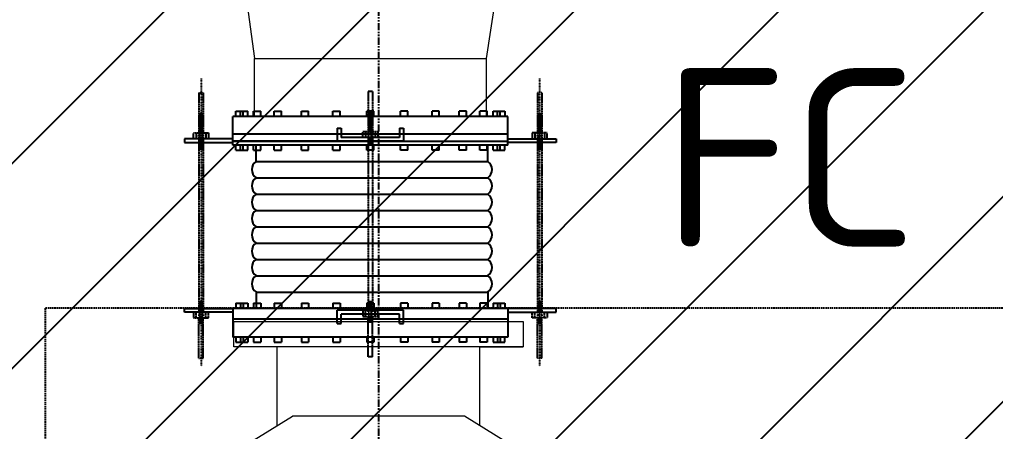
# Model space of a CAD drawing. Header units: inches. Extents: x 0 to 235202, y 0 to 184293.
# Drawn here: x 182721 to 184406, y 130288 to 130999 of the extents above; entities that cross this region are included whole.
import ezdxf
from ezdxf.enums import TextEntityAlignment as Align

# ---------------------------------------------------------------- set-up
doc = ezdxf.new("R2010")
doc.units = ezdxf.units.IN
doc.header["$MEASUREMENT"] = 0
for name, pattern in [('CENTER', [2, 1.25, -0.25, 0.25, -0.25]), ('HIDDEN', [0.375, 0.25, -0.125]), ('PHANTOM2', [1.25, 0.625, -0.125, 0.125, -0.125, 0.125, -0.125])]:
    doc.linetypes.add(name, pattern=pattern)
for name, color, linetype in [('1', 1, 'CENTER'), ('GRID_TXT45', 4, 'Continuous'), ('M-HVAC-EQPM-NEW', 5, 'Continuous'), ('M-X-BKGD', 8, 'Continuous'), ('text', 3, 'Continuous'), ('WINDOW ELEV', 3, 'Continuous')]:
    doc.layers.add(name, color=color, linetype=linetype)
doc.layers.add('DIM', color=251, linetype='Continuous', lineweight=0)
doc.styles.add('ISO', font='isocpeur.ttf')
doc.styles.add('SIMPLEX', font='simplex.shx')

# ---------------------------------------------------------------- blocks, each defined once
blk = doc.blocks.new('FLOOR PLAN REV 2')
at = {"color": 8, "linetype": 'PHANTOM2', "ltscale": 20}
blk.add_line((108866.6, 246069.6), (108866.6, 225555.2), dxfattribs=at)
at = {"layer": 'DIM', "color": 8, "linetype": 'HIDDEN', "lineweight": 25, "ltscale": 10}
for p, q in [((108291.8, 228978.5), (108291.8, 230328.2)), ((108291.8, 230328.2), (111291.8, 230328.2))]:
    blk.add_line(p, q, dxfattribs=at)
at = {"layer": 'DIM', "color": 8, "linetype": 'Continuous'}
for p, q in [((108616.6, 230260.4), (108616.6, 230304.3)), ((108616.6, 230304.3), (109116.6, 230304.3)), ((109116.6, 230304.3), (109116.6, 230260.4)), ((109116.6, 230260.4), (108616.6, 230260.4)), ((108691.6, 230124.8), (108691.6, 230260.4)), ((109041.6, 230124.8), (109041.6, 230260.4)), ((109041.6, 230260.4), (109116.6, 230260.4)), ((108558.9, 230042.9), (108718.1, 230141.1)), ((109015.1, 230141.1), (108718.1, 230141.1)), ((109015.1, 230141.1), (108718.1, 230141.1)), ((109174.2, 230042.9), (109015.1, 230141.1))]:
    blk.add_line(p, q, dxfattribs=at)
at = {"layer": 'GRID_TXT45', "color": 8, "style": 'SIMPLEX'}
for p in [(53803.1, 233267.6), (53803.1, 227018.5), (53803.1, 220768)]:
    blk.add_attdef('GRD_TXT', text='', height=450, rotation=180, dxfattribs=at).set_placement(p, align=Align.MIDDLE_CENTER)
blk = doc.blocks.new('PLAN REV 1')
at = {"color": 8}
for p, q in [((224944.4, 207906.6), (224469.7, 207906.6)), ((224469.7, 207856.9), (224469.7, 207906.6)), ((224475, 207906.6), (224475, 207915.6)), ((224475, 207915.6), (224495.3, 207915.6)), ((224482.7, 207906.6), (224482.7, 207915.6)), ((224487.6, 207906.6), (224487.6, 207915.6)), ((224495.3, 207906.6), (224495.3, 207915.6)), ((224505.3, 207915.6), (224517.8, 207915.6)), ((224505.3, 207906.6), (224505.3, 207915.6)), ((224517.8, 207906.6), (224517.8, 207915.6)), ((224541.1, 207915.6), (224553.7, 207915.6)), ((224541.1, 207906.6), (224541.1, 207915.6)), ((224553.7, 207906.6), (224553.7, 207915.6)), ((224587.9, 207915.6), (224600.4, 207915.6)), ((224587.9, 207906.6), (224587.9, 207915.6)), ((224600.4, 207906.6), (224600.4, 207915.6)), ((224642.3, 207915.6), (224654.9, 207915.6)), ((224642.3, 207906.6), (224642.3, 207915.6)), ((224654.9, 207906.6), (224654.9, 207915.6)), ((224700.7, 207906.6), (224700.7, 207915.6)), ((224713.3, 207915.6), (224700.7, 207915.6)), ((224713.3, 207906.6), (224713.3, 207915.6)), ((224759.2, 207906.6), (224759.2, 207915.6)), ((224771.7, 207915.6), (224759.2, 207915.6)), ((224771.7, 207906.6), (224771.7, 207915.6)), ((224813.6, 207906.6), (224813.6, 207915.6)), ((224826.1, 207915.6), (224813.6, 207915.6)), ((224826.1, 207906.6), (224826.1, 207915.6)), ((224860.3, 207906.6), (224860.3, 207915.6)), ((224872.9, 207915.6), (224860.3, 207915.6)), ((224872.9, 207906.6), (224872.9, 207915.6)), ((224896.2, 207906.6), (224896.2, 207915.6)), ((224908.8, 207915.6), (224896.2, 207915.6)), ((224908.8, 207906.6), (224908.8, 207915.6)), ((224918.8, 207906.6), (224918.8, 207915.6)), ((224918.8, 207915.6), (224939, 207915.6)), ((224926.4, 207906.6), (224926.4, 207915.6)), ((224931.3, 207906.6), (224931.3, 207915.6)), ((224939, 207915.6), (224939, 207906.6)), ((224944.4, 207856.9), (224944.4, 207906.6)), ((224649.9, 207886.3), (224649.9, 207863.5)), ((224649.9, 207886.3), (224656.7, 207886.3)), ((224656.7, 207886.3), (224656.7, 207870.3)), ((224757.3, 207886.3), (224757.3, 207870.3)), ((224757.3, 207886.3), (224764.2, 207886.3)), ((224764.2, 207886.3), (224764.2, 207863.5)), ((224469.7, 207868), (224386.2, 207868)), ((224386.2, 207868), (224386.2, 207861.2)), ((224944.4, 207875.6), (224469.7, 207875.6)), ((224469.7, 207868), (224469.7, 207868)), ((224469.7, 207868), (224469.7, 207868)), ((224469.7, 207861.2), (224469.7, 207868)), ((224757.3, 207870.3), (224656.7, 207870.3)), ((224944.4, 207868), (224944.4, 207868)), ((224944.4, 207868), (224944.4, 207868)), ((224944.4, 207868), (225027.8, 207868)), ((224944.4, 207861.2), (224944.4, 207868)), ((225027.8, 207868), (225027.8, 207861.2)), ((224386.2, 207861.2), (224469.7, 207861.2)), ((224649.9, 207863.5), (224469.7, 207863.5)), ((224469.7, 207863.5), (224944.4, 207863.5)), ((224944.4, 207856.9), (224469.7, 207856.9)), ((224475, 207848), (224475, 207856.9)), ((224482.7, 207848), (224482.7, 207856.9)), ((224487.6, 207848), (224487.6, 207856.9)), ((224495.3, 207848), (224495.3, 207856.9)), ((224505.3, 207848), (224505.3, 207856.9)), ((224517.8, 207848), (224517.8, 207856.9)), ((224541.1, 207848), (224541.1, 207856.9)), ((224553.7, 207848), (224553.7, 207856.9)), ((224587.9, 207848), (224587.9, 207856.9)), ((224600.4, 207848), (224600.4, 207856.9)), ((224642.3, 207848), (224642.3, 207856.9)), ((224764.2, 207863.5), (224649.9, 207863.5)), ((224654.9, 207848), (224654.9, 207856.9)), ((224700.7, 207848), (224700.7, 207856.9)), ((224713.3, 207848), (224713.3, 207856.9)), ((224759.2, 207848), (224759.2, 207856.9)), ((224771.7, 207848), (224771.7, 207856.9)), ((224813.6, 207848), (224813.6, 207856.9)), ((224826.1, 207848), (224826.1, 207856.9)), ((224860.3, 207848), (224860.3, 207856.9)), ((224872.9, 207848), (224872.9, 207856.9)), ((224896.2, 207848), (224896.2, 207856.9)), ((224908.8, 207848), (224908.8, 207856.9)), ((224918.8, 207848), (224918.8, 207856.9)), ((224926.4, 207848), (224926.4, 207856.9)), ((224931.3, 207848), (224931.3, 207856.9)), ((224939, 207848), (224939, 207856.9)), ((225027.8, 207861.2), (224944.4, 207861.2)), ((224475, 207848), (224495.3, 207848)), ((224505.3, 207848), (224517.8, 207848)), ((224541.1, 207848), (224553.7, 207848)), ((224587.9, 207848), (224600.4, 207848)), ((224642.3, 207848), (224654.9, 207848)), ((224713.3, 207848), (224700.7, 207848)), ((224771.7, 207848), (224759.2, 207848)), ((224826.1, 207848), (224813.6, 207848)), ((224872.9, 207848), (224860.3, 207848)), ((224908.8, 207848), (224896.2, 207848)), ((224918.8, 207848), (224939, 207848)), ((224509.8, 207828.8), (224909.8, 207828.8)), ((224509.8, 207800.6), (224909.8, 207800.6)), ((224509.8, 207772.4), (224909.8, 207772.4)), ((224509.8, 207744.3), (224909.8, 207744.3)), ((224509.8, 207716.1), (224909.8, 207716.1)), ((224509.8, 207687.9), (224909.8, 207687.9)), ((224509.8, 207659.8), (224909.8, 207659.8)), ((224509.8, 207631.6), (224909.8, 207631.6)), ((224509.8, 207603.4), (224909.8, 207603.4)), ((224475, 207584.2), (224475, 207575.2)), ((224475, 207584.2), (224495.3, 207584.2)), ((224482.7, 207584.2), (224482.7, 207575.2)), ((224487.6, 207584.2), (224487.6, 207575.2)), ((224495.3, 207584.2), (224495.3, 207575.2)), ((224505.3, 207584.2), (224517.8, 207584.2)), ((224505.3, 207584.2), (224505.3, 207575.2)), ((224517.8, 207584.2), (224517.8, 207575.2)), ((224541.1, 207584.2), (224553.7, 207584.2)), ((224541.1, 207584.2), (224541.1, 207575.2)), ((224553.7, 207584.2), (224553.7, 207575.2)), ((224587.9, 207584.2), (224600.4, 207584.2)), ((224587.9, 207584.2), (224587.9, 207575.2)), ((224600.4, 207584.2), (224600.4, 207575.2)), ((224642.3, 207584.2), (224654.9, 207584.2)), ((224642.3, 207584.2), (224642.3, 207575.2)), ((224654.9, 207584.2), (224654.9, 207575.2)), ((224700.7, 207584.2), (224700.7, 207575.2)), ((224713.3, 207584.2), (224700.7, 207584.2)), ((224713.3, 207584.2), (224713.3, 207575.2)), ((224759.2, 207584.2), (224759.2, 207575.2)), ((224771.7, 207584.2), (224759.2, 207584.2)), ((224771.7, 207584.2), (224771.7, 207575.2)), ((224813.6, 207584.2), (224813.6, 207575.2)), ((224826.1, 207584.2), (224813.6, 207584.2)), ((224826.1, 207584.2), (224826.1, 207575.2)), ((224860.3, 207584.2), (224860.3, 207575.2)), ((224872.9, 207584.2), (224860.3, 207584.2)), ((224872.9, 207584.2), (224872.9, 207575.2)), ((224896.2, 207584.2), (224896.2, 207575.2)), ((224908.8, 207584.2), (224896.2, 207584.2)), ((224908.8, 207584.2), (224908.8, 207575.2)), ((224918.8, 207584.2), (224918.8, 207575.2)), ((224918.8, 207584.2), (224939, 207584.2)), ((224926.4, 207584.2), (224926.4, 207575.2)), ((224931.3, 207584.2), (224931.3, 207575.2)), ((224939, 207584.2), (224939, 207575.2)), ((224386.2, 207568.4), (224386.2, 207575.2)), ((224386.2, 207575.2), (224469.7, 207575.2)), ((224469.7, 207568.4), (224386.2, 207568.4)), ((224469.7, 207575.2), (224469.7, 207568.4)), ((224469.7, 207575.2), (224469.7, 207525.5)), ((224944.4, 207575.2), (224469.7, 207575.2)), ((224469.7, 207568.4), (224469.7, 207568.4)), ((224469.7, 207568.4), (224469.7, 207568.4)), ((224649.9, 207549.3), (224649.9, 207572.2)), ((224764.2, 207572.2), (224649.9, 207572.2)), ((224656.7, 207549.3), (224656.7, 207565.3)), ((224757.3, 207565.3), (224656.7, 207565.3)), ((224757.3, 207549.3), (224757.3, 207565.3)), ((224764.2, 207549.3), (224764.2, 207572.2)), ((224944.4, 207575.2), (224944.4, 207525.5)), ((225027.8, 207575.2), (224944.4, 207575.2)), ((224944.4, 207575.2), (224944.4, 207568.4)), ((224944.4, 207568.4), (224944.4, 207568.4)), ((224944.4, 207568.4), (224944.4, 207568.4)), ((224944.4, 207568.4), (225027.8, 207568.4)), ((225027.8, 207568.4), (225027.8, 207575.2)), ((224944.4, 207556.6), (224469.7, 207556.6)), ((224649.9, 207549.3), (224656.7, 207549.3)), ((224757.3, 207549.3), (224764.2, 207549.3)), ((224944.4, 207525.5), (224469.7, 207525.5)), ((224475, 207525.5), (224475, 207516.6)), ((224475, 207516.6), (224495.3, 207516.6)), ((224482.7, 207525.5), (224482.7, 207516.6)), ((224487.6, 207525.5), (224487.6, 207516.6)), ((224495.3, 207525.5), (224495.3, 207516.6)), ((224505.3, 207525.5), (224505.3, 207516.6)), ((224505.3, 207516.6), (224517.8, 207516.6)), ((224517.8, 207525.5), (224517.8, 207516.6)), ((224541.1, 207525.5), (224541.1, 207516.6)), ((224541.1, 207516.6), (224553.7, 207516.6)), ((224553.7, 207525.5), (224553.7, 207516.6)), ((224587.9, 207525.5), (224587.9, 207516.6)), ((224587.9, 207516.6), (224600.4, 207516.6)), ((224600.4, 207525.5), (224600.4, 207516.6)), ((224642.3, 207525.5), (224642.3, 207516.6)), ((224642.3, 207516.6), (224654.9, 207516.6)), ((224654.9, 207525.5), (224654.9, 207516.6)), ((224700.7, 207525.5), (224700.7, 207516.6)), ((224713.3, 207516.6), (224700.7, 207516.6)), ((224713.3, 207525.5), (224713.3, 207516.6)), ((224759.2, 207525.5), (224759.2, 207516.6)), ((224771.7, 207516.6), (224759.2, 207516.6)), ((224771.7, 207525.5), (224771.7, 207516.6)), ((224813.6, 207525.5), (224813.6, 207516.6)), ((224826.1, 207516.6), (224813.6, 207516.6)), ((224826.1, 207525.5), (224826.1, 207516.6)), ((224860.3, 207525.5), (224860.3, 207516.6)), ((224872.9, 207516.6), (224860.3, 207516.6)), ((224872.9, 207525.5), (224872.9, 207516.6)), ((224896.2, 207525.5), (224896.2, 207516.6)), ((224908.8, 207516.6), (224896.2, 207516.6)), ((224908.8, 207525.5), (224908.8, 207516.6)), ((224918.8, 207525.5), (224918.8, 207516.6)), ((224918.8, 207516.6), (224939, 207516.6)), ((224926.4, 207525.5), (224926.4, 207516.6)), ((224931.3, 207525.5), (224931.3, 207516.6)), ((224939, 207516.6), (224939, 207525.5))]:
    blk.add_line(p, q, dxfattribs=at)
for points in [[(224509.8, 207828.8), (224509.8, 207856.9)], [(224909.8, 207828.8), (224909.8, 207856.9)], [(224509.8, 207603.4), (224509.8, 207575.2)], [(224909.8, 207603.4), (224909.8, 207575.2)]]:
    blk.add_lwpolyline(points, dxfattribs=at)
for centre, start, end in [((224519.2, 207814.7), 123.6891, 236.3109), ((224900.4, 207814.7), 303.6891, 56.3109), ((224519.2, 207786.5), 123.6891, 236.3109), ((224900.4, 207786.5), 303.6891, 56.3109), ((224519.2, 207758.3), 123.6891, 236.3109), ((224900.4, 207758.3), 303.6891, 56.3109), ((224519.2, 207730.2), 123.6891, 236.3109), ((224900.4, 207730.2), 303.6891, 56.3109), ((224519.2, 207702), 123.6891, 236.3109), ((224900.4, 207702), 303.6891, 56.3109), ((224519.2, 207673.8), 123.6891, 236.3109), ((224900.4, 207673.8), 303.6891, 56.3109), ((224519.2, 207645.7), 123.6891, 236.3109), ((224900.4, 207645.7), 303.6891, 56.3109), ((224519.2, 207617.5), 123.6891, 236.3109), ((224900.4, 207617.5), 303.6891, 56.3109)]:
    blk.add_arc(centre, 16.9, start, end, dxfattribs=at)
at = {"layer": '1', "color": 8, "linetype": 'CENTER', "ltscale": 0.09}
for p, q in [((224414.8, 207972.1), (224414.8, 207475.1)), ((224999.2, 207972.1), (224999.2, 207475.1))]:
    blk.add_line(p, q, dxfattribs=at)
at = {"layer": '1', "color": 8}
for p, q in [((224411, 207946.9), (224411, 207568.4)), ((224411, 207946.9), (224411, 207877.9)), ((224411, 207946.9), (224418.6, 207946.9)), ((224418.6, 207946.9), (224418.6, 207568.4)), ((224418.6, 207946.9), (224418.6, 207877.9)), ((224703.2, 207949.2), (224703.2, 207570.7)), ((224703.2, 207949.2), (224703.2, 207880.2)), ((224710.8, 207949.2), (224703.2, 207949.2)), ((224710.8, 207949.2), (224703.2, 207949.2)), ((224710.8, 207949.2), (224710.8, 207570.7)), ((224710.8, 207949.2), (224710.8, 207880.2)), ((224995.4, 207946.9), (224995.4, 207568.4)), ((225003, 207946.9), (224995.4, 207946.9)), ((224995.5, 207946.9), (224995.5, 207877.9)), ((225003, 207946.9), (225003, 207568.4)), ((225003, 207946.9), (225003, 207877.9)), ((224418.6, 207910.7), (224411, 207910.7)), ((224418.6, 207910.7), (224411, 207910.7)), ((224418.6, 207908.3), (224411, 207908.3)), ((224418.6, 207908.3), (224411, 207908.3)), ((224418.6, 207908.3), (224411, 207908.3)), ((224418.6, 207908.3), (224411, 207908.3)), ((224418.6, 207906), (224411, 207906)), ((224418.6, 207906), (224411, 207906)), ((224418.6, 207903.8), (224411, 207903.8)), ((224418.6, 207903.8), (224411, 207903.8)), ((224418.6, 207901.5), (224411, 207901.5)), ((224418.6, 207901.5), (224411, 207901.5)), ((224418.6, 207901.5), (224411, 207901.5)), ((224418.6, 207901.5), (224411, 207901.5)), ((224418.6, 207899.2), (224411, 207899.2)), ((224418.6, 207899.2), (224411, 207899.2)), ((224710.8, 207913), (224703.2, 207913)), ((224710.8, 207913), (224703.2, 207913)), ((224710.8, 207910.6), (224703.2, 207910.6)), ((224710.8, 207910.6), (224703.2, 207910.6)), ((224710.8, 207910.6), (224703.2, 207910.6)), ((224710.8, 207910.6), (224703.2, 207910.6)), ((224710.8, 207908.3), (224703.2, 207908.3)), ((224710.8, 207908.3), (224703.2, 207908.3)), ((224710.8, 207906.1), (224703.2, 207906.1)), ((224710.8, 207906.1), (224703.2, 207906.1)), ((224710.8, 207903.8), (224703.2, 207903.8)), ((224710.8, 207903.8), (224703.2, 207903.8)), ((224710.8, 207903.8), (224703.2, 207903.8)), ((224710.8, 207903.8), (224703.2, 207903.8)), ((224710.8, 207901.4), (224703.2, 207901.4)), ((224710.8, 207901.4), (224703.2, 207901.4)), ((224710.8, 207899.1), (224703.2, 207899.1)), ((224710.8, 207899.1), (224703.2, 207899.1)), ((224995.5, 207910.7), (225003, 207910.7)), ((224995.5, 207910.7), (225003, 207910.7)), ((224995.5, 207908.3), (225003, 207908.3)), ((224995.5, 207908.3), (225003, 207908.3)), ((224995.5, 207908.3), (225003, 207908.3)), ((224995.5, 207908.3), (225003, 207908.3)), ((224995.5, 207906), (225003, 207906)), ((224995.5, 207906), (225003, 207906)), ((224995.5, 207903.8), (225003, 207903.8)), ((224995.5, 207903.8), (225003, 207903.8)), ((224995.5, 207901.5), (225003, 207901.5)), ((224995.5, 207901.5), (225003, 207901.5)), ((224995.5, 207901.5), (225003, 207901.5)), ((224995.5, 207901.5), (225003, 207901.5)), ((224995.5, 207899.2), (225003, 207899.2)), ((224995.5, 207899.2), (225003, 207899.2)), ((224418.6, 207896.8), (224411, 207896.8)), ((224418.6, 207896.8), (224411, 207896.8)), ((224418.6, 207894.5), (224411, 207894.5)), ((224418.6, 207894.5), (224411, 207894.5)), ((224418.6, 207892.1), (224411, 207892.1)), ((224418.6, 207892.1), (224411, 207892.1)), ((224418.6, 207889.8), (224411, 207889.8)), ((224418.6, 207889.8), (224411, 207889.8)), ((224418.6, 207887.5), (224411, 207887.5)), ((224418.6, 207887.5), (224411, 207887.5)), ((224418.6, 207885.1), (224411, 207885.1)), ((224418.6, 207885.1), (224411, 207885.1)), ((224418.6, 207882.8), (224411, 207882.8)), ((224418.6, 207882.8), (224411, 207882.8)), ((224710.8, 207896.8), (224703.2, 207896.8)), ((224710.8, 207896.8), (224703.2, 207896.8)), ((224710.8, 207894.4), (224703.2, 207894.4)), ((224710.8, 207894.4), (224703.2, 207894.4)), ((224710.8, 207892.1), (224703.2, 207892.1)), ((224710.8, 207892.1), (224703.2, 207892.1)), ((224710.8, 207889.8), (224703.2, 207889.8)), ((224710.8, 207889.8), (224703.2, 207889.8)), ((224710.8, 207887.4), (224703.2, 207887.4)), ((224710.8, 207887.4), (224703.2, 207887.4)), ((224710.8, 207885.1), (224703.2, 207885.1)), ((224710.8, 207885.1), (224703.2, 207885.1)), ((224710.8, 207882.8), (224703.2, 207882.8)), ((224710.8, 207882.8), (224703.2, 207882.8)), ((224995.5, 207896.8), (225003, 207896.8)), ((224995.5, 207896.8), (225003, 207896.8)), ((224995.5, 207894.5), (225003, 207894.5)), ((224995.5, 207894.5), (225003, 207894.5)), ((224995.5, 207892.1), (225003, 207892.1)), ((224995.5, 207892.1), (225003, 207892.1)), ((224995.5, 207889.8), (225003, 207889.8)), ((224995.5, 207889.8), (225003, 207889.8)), ((224995.5, 207887.5), (225003, 207887.5)), ((224995.5, 207887.5), (225003, 207887.5)), ((224995.5, 207885.1), (225003, 207885.1)), ((224995.5, 207885.1), (225003, 207885.1)), ((224995.5, 207882.8), (225003, 207882.8)), ((224995.5, 207882.8), (225003, 207882.8)), ((224401.8, 207868), (224401.8, 207877.9)), ((224401.8, 207877.9), (224427.8, 207877.9)), ((224401.8, 207868), (224401.8, 207877.9)), ((224401.8, 207877.9), (224427.8, 207877.9)), ((224427.8, 207868), (224401.8, 207868)), ((224427.8, 207868), (224401.8, 207868)), ((224406.4, 207877.9), (224406.4, 207868)), ((224406.4, 207877.9), (224406.4, 207868)), ((224418.6, 207880.5), (224411, 207880.5)), ((224418.6, 207880.5), (224411, 207880.5)), ((224418.6, 207878.1), (224411, 207878.1)), ((224418.6, 207878.1), (224411, 207878.1)), ((224418.6, 207866.5), (224411, 207866.5)), ((224418.6, 207866.5), (224411, 207866.5)), ((224423.1, 207877.9), (224423.1, 207868)), ((224423.1, 207877.9), (224423.1, 207868)), ((224427.8, 207877.9), (224427.8, 207868)), ((224427.8, 207877.9), (224427.8, 207868)), ((224694, 207870.3), (224694, 207880.2)), ((224694, 207880.2), (224720, 207880.2)), ((224694, 207870.3), (224694, 207880.2)), ((224694, 207880.2), (224720, 207880.2)), ((224720, 207870.3), (224694, 207870.3)), ((224720, 207870.3), (224694, 207870.3)), ((224698.7, 207880.2), (224698.7, 207870.3)), ((224698.7, 207880.2), (224698.7, 207870.3)), ((224710.8, 207880.4), (224703.2, 207880.4)), ((224710.8, 207880.4), (224703.2, 207880.4)), ((224710.8, 207869), (224703.2, 207869)), ((224710.8, 207869), (224703.2, 207869)), ((224710.8, 207868.8), (224703.2, 207868.8)), ((224710.8, 207868.8), (224703.2, 207868.8)), ((224710.8, 207866.7), (224703.2, 207866.7)), ((224710.8, 207866.7), (224703.2, 207866.7)), ((224710.8, 207866.4), (224703.2, 207866.4)), ((224710.8, 207866.4), (224703.2, 207866.4)), ((224715.4, 207880.2), (224715.4, 207870.3)), ((224715.4, 207880.2), (224715.4, 207870.3)), ((224720, 207880.2), (224720, 207870.3)), ((224720, 207880.2), (224720, 207870.3)), ((225012.2, 207877.9), (224986.2, 207877.9)), ((224986.2, 207877.9), (224986.2, 207868)), ((225012.2, 207877.9), (224986.2, 207877.9)), ((224986.2, 207877.9), (224986.2, 207868)), ((224986.2, 207868), (225012.2, 207868)), ((224986.2, 207868), (225012.2, 207868)), ((224990.9, 207877.9), (224990.9, 207868)), ((224990.9, 207877.9), (224990.9, 207868)), ((224995.5, 207880.5), (225003, 207880.5)), ((224995.5, 207880.5), (225003, 207880.5)), ((224995.5, 207878.1), (225003, 207878.1)), ((224995.5, 207878.1), (225003, 207878.1)), ((224995.5, 207866.5), (225003, 207866.5)), ((224995.5, 207866.5), (225003, 207866.5)), ((225007.6, 207877.9), (225007.6, 207868)), ((225007.6, 207877.9), (225007.6, 207868)), ((225012.2, 207868), (225012.2, 207877.9)), ((225012.2, 207868), (225012.2, 207877.9)), ((224418.6, 207864.1), (224411, 207864.1)), ((224418.6, 207864.1), (224411, 207864.1)), ((224418.6, 207861.8), (224411, 207861.8)), ((224418.6, 207861.8), (224411, 207861.8)), ((224418.6, 207859.5), (224411, 207859.5)), ((224418.6, 207859.5), (224411, 207859.5)), ((224418.6, 207857.1), (224411, 207857.1)), ((224418.6, 207857.1), (224411, 207857.1)), ((224418.6, 207854.8), (224411, 207854.8)), ((224418.6, 207854.8), (224411, 207854.8)), ((224418.6, 207852.4), (224411, 207852.4)), ((224418.6, 207852.4), (224411, 207852.4)), ((224418.6, 207850.1), (224411, 207850.1)), ((224418.6, 207850.1), (224411, 207850.1)), ((224710.8, 207864.1), (224703.2, 207864.1)), ((224710.8, 207864.1), (224703.2, 207864.1)), ((224710.8, 207861.7), (224703.2, 207861.7)), ((224710.8, 207861.7), (224703.2, 207861.7)), ((224710.8, 207859.4), (224703.2, 207859.4)), ((224710.8, 207859.4), (224703.2, 207859.4)), ((224710.8, 207857.1), (224703.2, 207857.1)), ((224710.8, 207857.1), (224703.2, 207857.1)), ((224995.5, 207864.1), (225003, 207864.1)), ((224995.5, 207864.1), (225003, 207864.1)), ((224995.5, 207861.8), (225003, 207861.8)), ((224995.5, 207861.8), (225003, 207861.8)), ((224995.5, 207859.5), (225003, 207859.5)), ((224995.5, 207859.5), (225003, 207859.5)), ((224995.5, 207857.1), (225003, 207857.1)), ((224995.5, 207857.1), (225003, 207857.1)), ((224995.5, 207854.8), (225003, 207854.8)), ((224995.5, 207854.8), (225003, 207854.8)), ((224995.5, 207852.4), (225003, 207852.4)), ((224995.5, 207852.4), (225003, 207852.4)), ((224995.5, 207850.1), (225003, 207850.1)), ((224995.5, 207850.1), (225003, 207850.1)), ((224418.6, 207586.3), (224411, 207586.3)), ((224418.6, 207586.3), (224411, 207586.3)), ((224418.6, 207584), (224411, 207584)), ((224418.6, 207584), (224411, 207584)), ((224418.6, 207581.7), (224411, 207581.7)), ((224418.6, 207581.7), (224411, 207581.7)), ((224418.6, 207579.3), (224411, 207579.3)), ((224418.6, 207579.3), (224411, 207579.3)), ((224710.8, 207586.3), (224703.2, 207586.3)), ((224710.8, 207586.3), (224703.2, 207586.3)), ((224710.8, 207583.9), (224703.2, 207583.9)), ((224710.8, 207583.9), (224703.2, 207583.9)), ((224710.8, 207581.6), (224703.2, 207581.6)), ((224710.8, 207581.6), (224703.2, 207581.6)), ((224710.8, 207579.3), (224703.2, 207579.3)), ((224710.8, 207579.3), (224703.2, 207579.3)), ((224995.5, 207586.3), (225003, 207586.3)), ((224995.5, 207586.3), (225003, 207586.3)), ((224995.5, 207584), (225003, 207584)), ((224995.5, 207584), (225003, 207584)), ((224995.5, 207581.7), (225003, 207581.7)), ((224995.5, 207581.7), (225003, 207581.7)), ((224995.5, 207579.3), (225003, 207579.3)), ((224995.5, 207579.3), (225003, 207579.3)), ((224401.8, 207568.4), (224401.8, 207558.6)), ((224427.8, 207568.4), (224401.8, 207568.4)), ((224401.8, 207568.4), (224401.8, 207558.6)), ((224427.8, 207568.4), (224401.8, 207568.4)), ((224406.4, 207558.6), (224406.4, 207568.4)), ((224406.4, 207558.6), (224406.4, 207568.4)), ((224418.6, 207577), (224411, 207577)), ((224418.6, 207577), (224411, 207577)), ((224418.6, 207574.6), (224411, 207574.6)), ((224418.6, 207574.6), (224411, 207574.6)), ((224418.6, 207572.3), (224411, 207572.3)), ((224418.6, 207572.3), (224411, 207572.3)), ((224418.6, 207570), (224411, 207570)), ((224418.6, 207570), (224411, 207570)), ((224423.1, 207558.6), (224423.1, 207568.4)), ((224423.1, 207558.6), (224423.1, 207568.4)), ((224427.8, 207558.6), (224427.8, 207568.4)), ((224427.8, 207558.6), (224427.8, 207568.4)), ((224694, 207570.7), (224694, 207560.9)), ((224720, 207570.7), (224694, 207570.7)), ((224694, 207570.7), (224694, 207560.9)), ((224720, 207570.7), (224694, 207570.7)), ((224698.7, 207560.9), (224698.7, 207570.7)), ((224698.7, 207560.9), (224698.7, 207570.7)), ((224710.8, 207576.9), (224703.2, 207576.9)), ((224710.8, 207576.9), (224703.2, 207576.9)), ((224710.8, 207574.6), (224703.2, 207574.6)), ((224710.8, 207574.6), (224703.2, 207574.6)), ((224710.8, 207572.3), (224703.2, 207572.3)), ((224710.8, 207572.3), (224703.2, 207572.3)), ((224715.4, 207560.9), (224715.4, 207570.7)), ((224715.4, 207560.9), (224715.4, 207570.7)), ((224720, 207560.9), (224720, 207570.7)), ((224720, 207560.9), (224720, 207570.7)), ((224986.2, 207558.6), (224986.2, 207568.4)), ((224986.2, 207568.4), (225012.2, 207568.4)), ((224986.2, 207558.6), (224986.2, 207568.4)), ((224986.2, 207568.4), (225012.2, 207568.4)), ((224990.9, 207558.6), (224990.9, 207568.4)), ((224990.9, 207558.6), (224990.9, 207568.4)), ((224995.5, 207577), (225003, 207577)), ((224995.5, 207577), (225003, 207577)), ((224995.5, 207574.6), (225003, 207574.6)), ((224995.5, 207574.6), (225003, 207574.6)), ((224995.5, 207572.3), (225003, 207572.3)), ((224995.5, 207572.3), (225003, 207572.3)), ((224995.5, 207570), (225003, 207570)), ((224995.5, 207570), (225003, 207570)), ((225007.6, 207558.6), (225007.6, 207568.4)), ((225007.6, 207558.6), (225007.6, 207568.4)), ((225012.2, 207568.4), (225012.2, 207558.6)), ((225012.2, 207568.4), (225012.2, 207558.6)), ((224401.8, 207558.6), (224427.8, 207558.6)), ((224401.8, 207558.6), (224427.8, 207558.6)), ((224411, 207489.5), (224411, 207558.6)), ((224418.6, 207558.3), (224411, 207558.3)), ((224418.6, 207558.3), (224411, 207558.3)), ((224418.6, 207556), (224411, 207556)), ((224418.6, 207556), (224411, 207556)), ((224418.6, 207553.6), (224411, 207553.6)), ((224418.6, 207553.6), (224411, 207553.6)), ((224418.6, 207551.3), (224411, 207551.3)), ((224418.6, 207551.3), (224411, 207551.3)), ((224418.6, 207549), (224411, 207549)), ((224418.6, 207549), (224411, 207549)), ((224418.6, 207489.5), (224418.6, 207558.6)), ((224694, 207560.9), (224720, 207560.9)), ((224694, 207560.9), (224720, 207560.9)), ((224703.2, 207491.8), (224703.2, 207560.9)), ((224710.8, 207560.6), (224703.2, 207560.6)), ((224710.8, 207560.6), (224703.2, 207560.6)), ((224710.8, 207558.3), (224703.2, 207558.3)), ((224710.8, 207558.3), (224703.2, 207558.3)), ((224710.8, 207555.9), (224703.2, 207555.9)), ((224710.8, 207555.9), (224703.2, 207555.9)), ((224710.8, 207553.6), (224703.2, 207553.6)), ((224710.8, 207553.6), (224703.2, 207553.6)), ((224710.8, 207551.3), (224703.2, 207551.3)), ((224710.8, 207551.3), (224703.2, 207551.3)), ((224710.8, 207491.8), (224710.8, 207560.9)), ((225012.2, 207558.6), (224986.2, 207558.6)), ((225012.2, 207558.6), (224986.2, 207558.6)), ((224995.5, 207489.5), (224995.5, 207558.6)), ((224995.5, 207558.3), (225003, 207558.3)), ((224995.5, 207558.3), (225003, 207558.3)), ((224995.5, 207556), (225003, 207556)), ((224995.5, 207556), (225003, 207556)), ((224995.5, 207553.6), (225003, 207553.6)), ((224995.5, 207553.6), (225003, 207553.6)), ((224995.5, 207551.3), (225003, 207551.3)), ((224995.5, 207551.3), (225003, 207551.3)), ((224995.5, 207549), (225003, 207549)), ((224995.5, 207549), (225003, 207549)), ((225003, 207489.5), (225003, 207558.6)), ((224411, 207489.5), (224418.6, 207489.5)), ((224710.8, 207491.8), (224703.2, 207491.8)), ((224710.8, 207491.8), (224703.2, 207491.8)), ((225003, 207489.5), (224995.5, 207489.5))]:
    blk.add_line(p, q, dxfattribs=at)
at = {"layer": '1', "color": 8, "linetype": 'HIDDEN', "ltscale": 0.009}
for p, q in [((224411, 207868), (224411, 207877.9)), ((224418.6, 207875.8), (224411, 207875.8)), ((224418.6, 207875.8), (224411, 207875.8)), ((224418.6, 207873.5), (224411, 207873.5)), ((224418.6, 207873.5), (224411, 207873.5)), ((224418.6, 207871.1), (224411, 207871.1)), ((224418.6, 207871.1), (224411, 207871.1)), ((224418.6, 207868.8), (224411, 207868.8)), ((224418.6, 207868.8), (224411, 207868.8)), ((224418.6, 207868), (224418.6, 207877.9)), ((224703.2, 207870.3), (224703.2, 207880.2)), ((224710.8, 207878.1), (224703.2, 207878.1)), ((224710.8, 207878.1), (224703.2, 207878.1)), ((224710.8, 207875.8), (224703.2, 207875.8)), ((224710.8, 207875.8), (224703.2, 207875.8)), ((224710.8, 207873.4), (224703.2, 207873.4)), ((224710.8, 207873.4), (224703.2, 207873.4)), ((224710.8, 207871.1), (224703.2, 207871.1)), ((224710.8, 207871.1), (224703.2, 207871.1)), ((224710.8, 207870.3), (224710.8, 207880.2)), ((224995.5, 207868), (224995.5, 207877.9)), ((224995.5, 207875.8), (225003, 207875.8)), ((224995.5, 207875.8), (225003, 207875.8)), ((224995.5, 207873.5), (225003, 207873.5)), ((224995.5, 207873.5), (225003, 207873.5)), ((224995.5, 207871.1), (225003, 207871.1)), ((224995.5, 207871.1), (225003, 207871.1)), ((224995.5, 207868.8), (225003, 207868.8)), ((224995.5, 207868.8), (225003, 207868.8)), ((225003, 207868), (225003, 207877.9)), ((224411, 207568.4), (224411, 207558.6)), ((224418.6, 207567.6), (224411, 207567.6)), ((224418.6, 207567.6), (224411, 207567.6)), ((224418.6, 207565.3), (224411, 207565.3)), ((224418.6, 207565.3), (224411, 207565.3)), ((224418.6, 207563), (224411, 207563)), ((224418.6, 207563), (224411, 207563)), ((224418.6, 207568.4), (224418.6, 207558.6)), ((224703.2, 207570.7), (224703.2, 207560.9)), ((224710.8, 207569.9), (224703.2, 207569.9)), ((224710.8, 207569.9), (224703.2, 207569.9)), ((224710.8, 207567.6), (224703.2, 207567.6)), ((224710.8, 207567.6), (224703.2, 207567.6)), ((224710.8, 207565.3), (224703.2, 207565.3)), ((224710.8, 207565.3), (224703.2, 207565.3)), ((224710.8, 207562.9), (224703.2, 207562.9)), ((224710.8, 207562.9), (224703.2, 207562.9)), ((224710.8, 207570.7), (224710.8, 207560.9)), ((224995.5, 207568.4), (224995.5, 207558.6)), ((224995.5, 207567.6), (225003, 207567.6)), ((224995.5, 207567.6), (225003, 207567.6)), ((224995.5, 207565.3), (225003, 207565.3)), ((224995.5, 207565.3), (225003, 207565.3)), ((224995.5, 207563), (225003, 207563)), ((224995.5, 207563), (225003, 207563)), ((225003, 207568.4), (225003, 207558.6)), ((224418.6, 207560.6), (224411, 207560.6)), ((224418.6, 207560.6), (224411, 207560.6)), ((224995.5, 207560.6), (225003, 207560.6)), ((224995.5, 207560.6), (225003, 207560.6))]:
    blk.add_line(p, q, dxfattribs=at)
at = {"layer": 'DIM', "color": 8, "linetype": 'Continuous', "ltscale": 10}
for p, q in [((224413.1, 208702.4), (224507, 208006.6)), ((225013.1, 208702.4), (224907, 208006.6)), ((224507, 207906.6), (224507, 208006.6)), ((224507, 208006.6), (224907, 208006.6)), ((224907, 208006.6), (224907, 207906.6)), ((224907, 207906.6), (224507, 207906.6))]:
    blk.add_line(p, q, dxfattribs=at)
at = {"layer": 'WINDOW ELEV', "color": 1}
blk.add_blockref('FLOOR PLAN REV 2', (115854.5, -22751.9), dxfattribs=at)
at = {"layer": 'text', "color": 8, "style": 'ISO'}
blk.add_text('FC', height=307.62, dxfattribs=at).set_placement((225210.3, 207681.3))

msp = doc.modelspace()

# ---------------------------------------------------------------- hatches: boundary and pattern name
at = {"layer": 'M-HVAC-EQPM-NEW'}
h = msp.add_hatch(dxfattribs=at)
h.set_pattern_fill('ANSI31', color=8, scale=2000)
h.set_pattern_definition([(45, (-41380.03, -77074.9), (-176.7767, 176.7767), [])])
h.paths.add_polyline_path([(148917.3, 132888.6), (189081.7, 132888.6), (189081.7, 127797), (176827.3, 127797), (176827.3, 129426.6), (148917.3, 129426.6)])

# ---------------------------------------------------------------- block references
at = {"layer": 'M-X-BKGD', "color": 8}
msp.add_blockref('PLAN REV 1', (-41380, -77074.9), dxfattribs=at)

doc.saveas('drawing.dxf')
